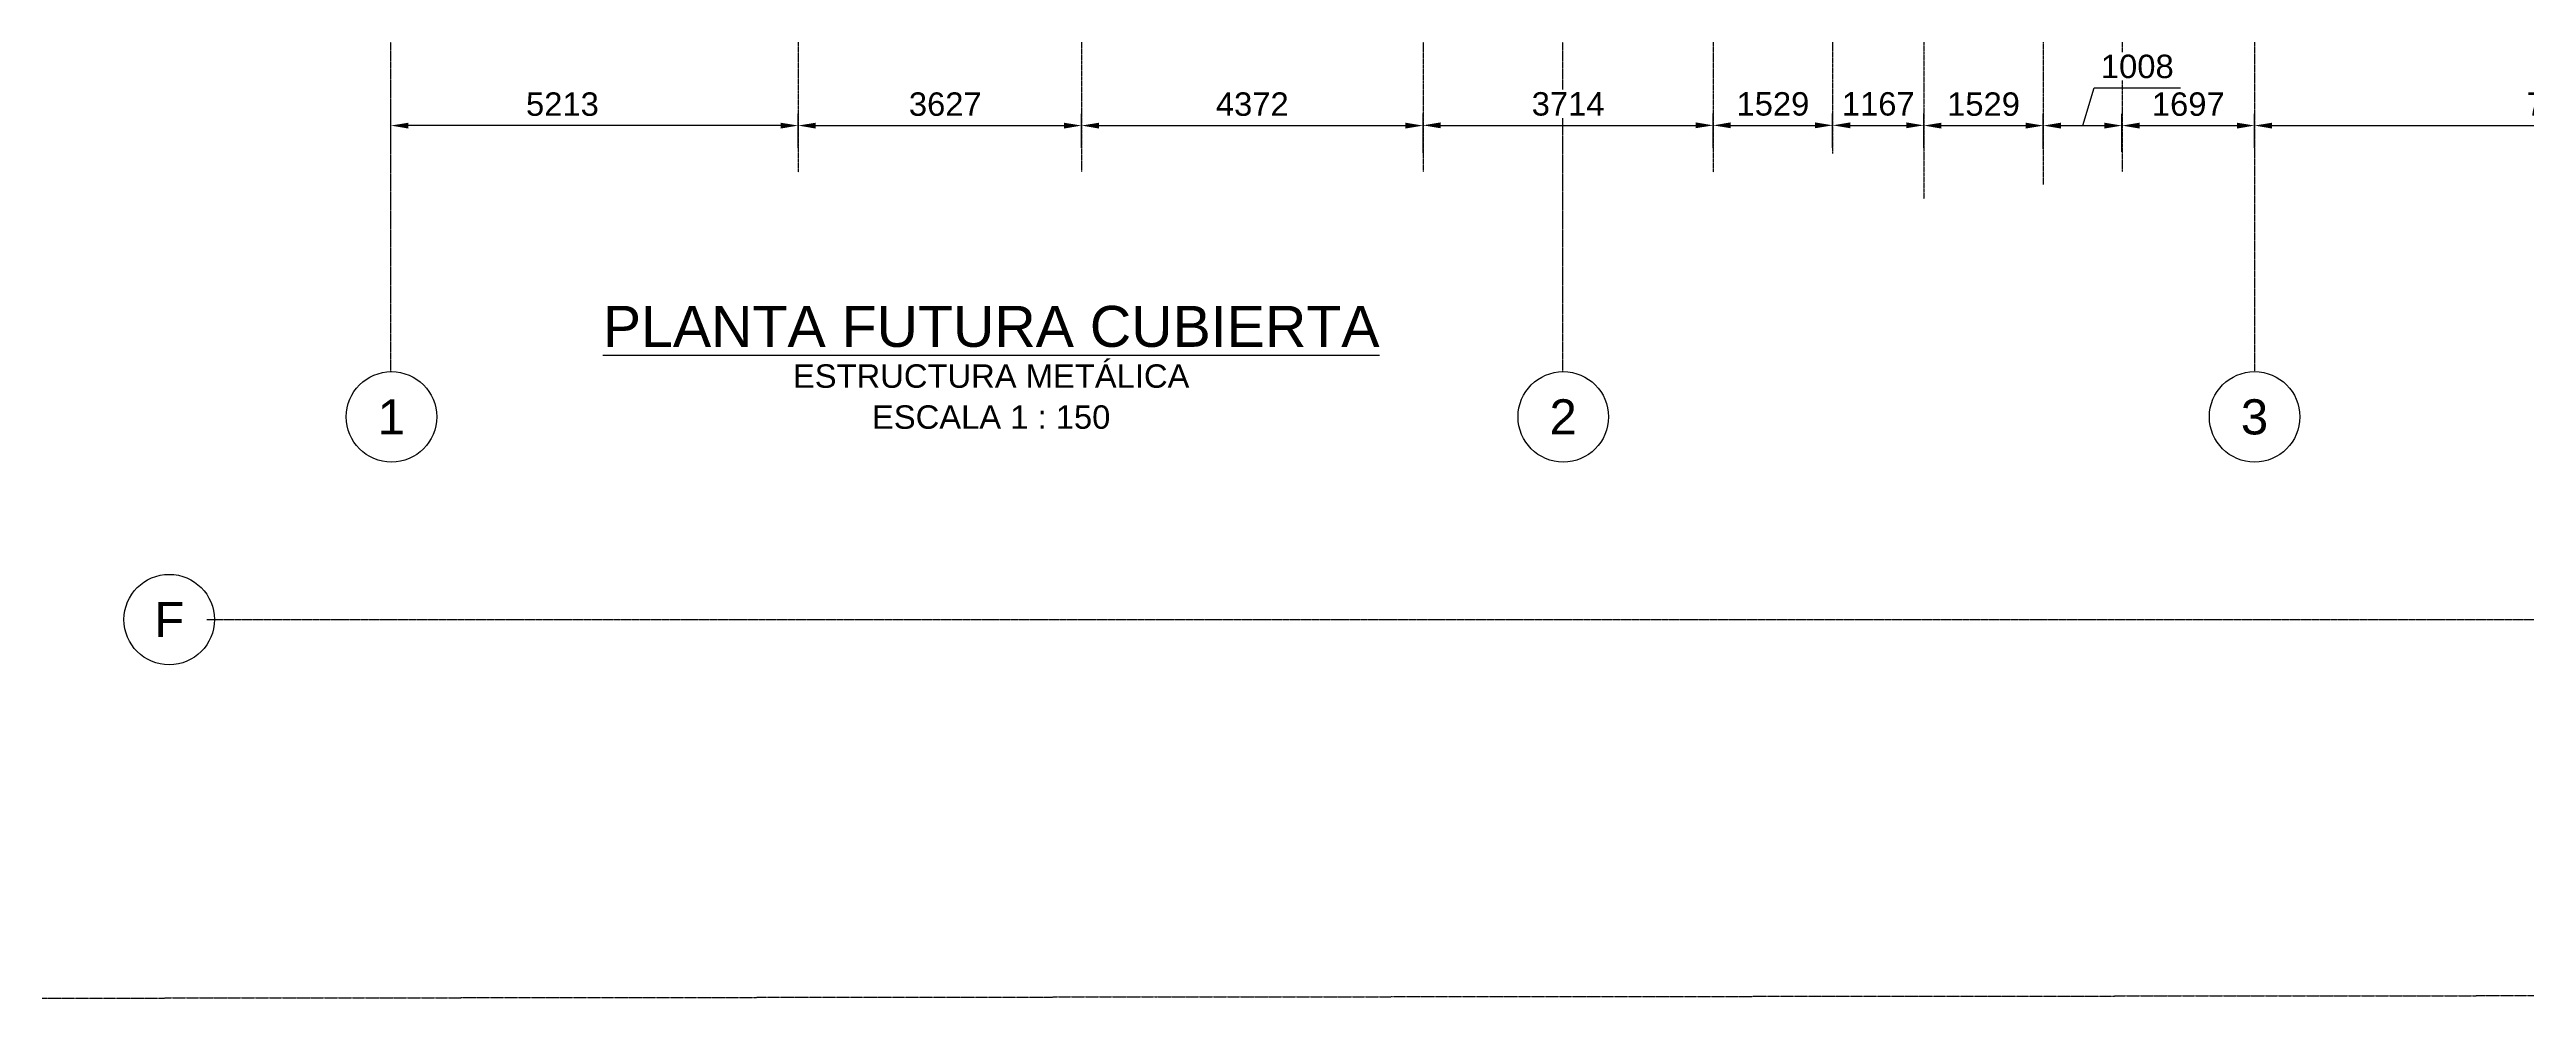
# Model space of a CAD drawing. Header units: millimetres. Extents: x 59135 to 3708801, y -250967 to 196121.
# Drawn here: x 3276008 to 3307716, y -58190 to -45999 of the extents above; entities that cross this region are included whole.
import ezdxf
from ezdxf.enums import TextEntityAlignment as Align

# ---------------------------------------------------------------- set-up
doc = ezdxf.new("R2010")
doc.units = ezdxf.units.MM
doc.header["$LTSCALE"] = 5
doc.header["$PDMODE"] = 3
for name, pattern in [('CENTER2', [1.125, 0.75, -0.125, 0.125, -0.125]), ('DASHDOT', [1, 0.5, -0.25, 0, -0.25]), ('HIDDEN', [0.375, 0.25, -0.125]), ('PHANTOM2', [1.25, 0.625, -0.125, 0.125, -0.125, 0.125, -0.125])]:
    doc.linetypes.add(name, pattern=pattern)
doc.layers.get('Defpoints').update_dxf_attribs({"color": 251})
doc.layers.add('A-LINDERO', color=250, linetype='Continuous', plot=False)
for name, color, linetype in [('EE-5', 7, 'Continuous'), ('EE-COTAS', 1, 'Continuous'), ('EE-EJES', 8, 'DASHDOT'), ('EE-OCULTAS', 252, 'HIDDEN'), ('EE-TEXTO 1', 4, 'Continuous'), ('EE-TEXTO 2', 2, 'Continuous')]:
    doc.layers.add(name, color=color, linetype=linetype)
doc.styles.add('ARIAL EE', font='arial.ttf')
doc.dimstyles.new('EE 1_STANDAR', dxfattribs={"dimtxt": 2, "dimasz": 1.5, "dimexe": 1, "dimexo": 0.5, "dimgap": 0.8, "dimtad": 1, "dimdec": 0, "dimdsep": 46, "dimtxsty": 'ARIAL EE', "dimcen": 0.09, "dimclrd": 256, "dimclre": 256, "dimclrt": 2, "dimadec": 0, "dimazin": 0, "dimtfac": 1, "dimtdec": 0, "dimtofl": 0, "dimtmove": 1, "dimatfit": 2, "dimfxl": 1, "dimtolj": 1, "dimlwd": -1, "dimlwe": -1, "dimarcsym": 1})

# ---------------------------------------------------------------- blocks, each defined once
blk = doc.blocks.new('ITEM_1')
at = {"layer": 'EE-5'}
blk.add_circle((0, 0), 3.86, dxfattribs=at)
at = {"layer": 'EE-TEXTO 1', "style": 'ARIAL EE', "flags": 4}
blk.add_attdef('EJE', text='', height=3, dxfattribs=at).set_placement((0, 0), align=Align.MIDDLE_CENTER)
blk = doc.blocks.new('EJES ARQUITECTONICOS(10-12-2012)')
at = {"layer": 'EE-EJES', "linetype": 'CENTER2', "ltscale": 2.5}
for p, q in [((-8840, -10556), (-8840, 59255)), ((6160, -10556), (6160, 59255)), ((15017, 59255), (15017, -10556)), ((-11196, -13730), (76893, -13730))]:
    blk.add_line(p, q, dxfattribs=at)
at = {"layer": 'EE-COTAS'}
ref = blk.add_blockref('ITEM_1', (-8833, -11134), dxfattribs=dict(at, xscale=150, yscale=150, zscale=150, rotation=180))
ref.add_attrib('EJE', '1', dxfattribs={"layer": 'EE-TEXTO 1', "height": 450, "style": 'ARIAL EE', "flags": 4}).set_placement((-8834, -11134), align=Align.MIDDLE_CENTER)
ref = blk.add_blockref('ITEM_1', (6167, -11134), dxfattribs=dict(at, xscale=150, yscale=150, zscale=150, rotation=180))
ref.add_attrib('EJE', '2', dxfattribs={"layer": 'EE-TEXTO 1', "height": 450, "style": 'ARIAL EE', "flags": 4}).set_placement((6166, -11134), align=Align.MIDDLE_CENTER)
ref = blk.add_blockref('ITEM_1', (15017, -11134), dxfattribs=dict(at, xscale=150, yscale=150, zscale=150, rotation=180))
ref.add_attrib('EJE', '3', dxfattribs={"layer": 'EE-TEXTO 1', "height": 450, "style": 'ARIAL EE', "flags": 4}).set_placement((15016, -11134), align=Align.MIDDLE_CENTER)
ref = blk.add_blockref('ITEM_1', (-11678, -13730), dxfattribs=dict(at, xscale=150, yscale=150, zscale=150, rotation=180))
ref.add_attrib('EJE', 'F', dxfattribs={"layer": 'EE-TEXTO 1', "height": 450, "style": 'ARIAL EE', "flags": 4}).set_placement((-11678, -13730), align=Align.MIDDLE_CENTER)
blk = doc.blocks.new('*D883')
at = {"layer": 'Defpoints', "color": 0, "transparency": 16777216}
for p in [(3289219, -46973), (3285592, -47334), (3289219, -47334)]:
    blk.add_point(p, dxfattribs=at)
at = {"layer": 'EE-COTAS', "transparency": 16777216}
for p, q in [((3285592, -47259), (3285592, -46823)), ((3289219, -47259), (3289219, -46823)), ((3285817, -46973), (3288994, -46973))]:
    blk.add_line(p, q, dxfattribs=at)
for points in [[(3285817, -46936), (3285817, -47011), (3285592, -46973)], [(3288994, -46936), (3288994, -47011), (3289219, -46973)]]:
    blk.add_solid(points, dxfattribs=at)
at = {"layer": 'EE-COTAS', "color": 2, "transparency": 16777216, "insert": (3287475, -46700), "char_height": 300, "attachment_point": 5, "style": 'ARIAL EE', "bg_fill": 3, "box_fill_scale": 1.1, "bg_fill_color": 256, "bg_fill_true_color": 13158600, "bg_fill_transparency": 0}
blk.add_mtext('\\A1;3627', dxfattribs=at)
blk = doc.blocks.new('*D884')
at = {"layer": 'Defpoints', "color": 0, "transparency": 16777216}
for p in [(3293591, -46973), (3289219, -47334), (3293591, -47334)]:
    blk.add_point(p, dxfattribs=at)
at = {"layer": 'EE-COTAS', "transparency": 16777216}
for p, q in [((3289219, -47259), (3289219, -46823)), ((3293591, -47259), (3293591, -46823)), ((3289444, -46973), (3293366, -46973))]:
    blk.add_line(p, q, dxfattribs=at)
for points in [[(3289444, -46936), (3289444, -47011), (3289219, -46973)], [(3293366, -46936), (3293366, -47011), (3293591, -46973)]]:
    blk.add_solid(points, dxfattribs=at)
at = {"layer": 'EE-COTAS', "color": 2, "transparency": 16777216, "insert": (3291405, -46700), "char_height": 300, "attachment_point": 5, "style": 'ARIAL EE', "bg_fill": 3, "box_fill_scale": 1.1, "bg_fill_color": 256, "bg_fill_true_color": 13158600, "bg_fill_transparency": 0}
blk.add_mtext('\\A1;4372', dxfattribs=at)
blk = doc.blocks.new('*D885')
at = {"layer": 'Defpoints', "color": 0, "transparency": 16777216}
for p in [(3297305, -46970), (3293591, -47395), (3297305, -47331)]:
    blk.add_point(p, dxfattribs=at)
at = {"layer": 'EE-COTAS', "transparency": 16777216}
for p, q in [((3293591, -47320), (3293591, -46820)), ((3297305, -47256), (3297305, -46820)), ((3293816, -46970), (3297080, -46970))]:
    blk.add_line(p, q, dxfattribs=at)
for points in [[(3293816, -46932), (3293816, -47007), (3293591, -46970)], [(3297080, -46932), (3297080, -47007), (3297305, -46970)]]:
    blk.add_solid(points, dxfattribs=at)
at = {"layer": 'EE-COTAS', "color": 2, "transparency": 16777216, "insert": (3295448, -46697), "char_height": 300, "attachment_point": 5, "style": 'ARIAL EE', "bg_fill": 3, "box_fill_scale": 1.1, "bg_fill_color": 256, "bg_fill_true_color": 13158600, "bg_fill_transparency": 0}
blk.add_mtext('\\A1;3714', dxfattribs=at)
blk = doc.blocks.new('*D886')
at = {"layer": 'Defpoints', "color": 0, "transparency": 16777216}
for p in [(3298834, -46970), (3297305, -47331), (3298834, -47331)]:
    blk.add_point(p, dxfattribs=at)
at = {"layer": 'EE-COTAS', "transparency": 16777216}
for p, q in [((3297305, -47256), (3297305, -46820)), ((3298834, -47256), (3298834, -46820)), ((3297530, -46970), (3298609, -46970))]:
    blk.add_line(p, q, dxfattribs=at)
for points in [[(3297530, -46932), (3297530, -47007), (3297305, -46970)], [(3298609, -46932), (3298609, -47007), (3298834, -46970)]]:
    blk.add_solid(points, dxfattribs=at)
at = {"layer": 'EE-COTAS', "color": 2, "transparency": 16777216, "insert": (3298070, -46697), "char_height": 300, "attachment_point": 5, "style": 'ARIAL EE', "bg_fill": 3, "box_fill_scale": 1.1, "bg_fill_color": 256, "bg_fill_true_color": 13158600, "bg_fill_transparency": 0}
blk.add_mtext('\\A1;1529', dxfattribs=at)
blk = doc.blocks.new('*D887')
at = {"layer": 'Defpoints', "color": 0, "transparency": 16777216}
for p in [(3298834, -47331), (3300001, -47331)]:
    blk.add_point(p, dxfattribs=at)
at = {"layer": 'EE-COTAS', "transparency": 16777216}
for p, q in [((3298834, -47256), (3298834, -46820)), ((3300001, -47256), (3300001, -46820)), ((3299059, -46970), (3299776, -46970))]:
    blk.add_line(p, q, dxfattribs=at)
for points in [[(3299059, -46932), (3299059, -47007), (3298834, -46970)], [(3299776, -46932), (3299776, -47007), (3300001, -46970)]]:
    blk.add_solid(points, dxfattribs=at)
at = {"layer": 'EE-COTAS', "color": 2, "transparency": 16777216, "insert": (3299418, -46697), "char_height": 300, "attachment_point": 5, "style": 'ARIAL EE', "bg_fill": 3, "box_fill_scale": 1.1, "bg_fill_color": 256, "bg_fill_true_color": 13158600, "bg_fill_transparency": 0}
blk.add_mtext('\\A1;1167', dxfattribs=at)
at = {"layer": 'Defpoints', "color": 0, "transparency": 16777216}
blk.add_point((3300001, -46970), dxfattribs=at)
blk = doc.blocks.new('*D888')
at = {"layer": 'Defpoints', "color": 0, "transparency": 16777216}
for p in [(3301531, -46973), (3300001, -47334), (3301531, -47345)]:
    blk.add_point(p, dxfattribs=at)
at = {"layer": 'EE-COTAS', "transparency": 16777216}
for p, q in [((3300001, -47259), (3300001, -46823)), ((3301531, -47270), (3301531, -46823)), ((3300226, -46973), (3301306, -46973))]:
    blk.add_line(p, q, dxfattribs=at)
for points in [[(3300226, -46936), (3300226, -47011), (3300001, -46973)], [(3301306, -46936), (3301306, -47011), (3301531, -46973)]]:
    blk.add_solid(points, dxfattribs=at)
at = {"layer": 'EE-COTAS', "color": 2, "transparency": 16777216, "insert": (3300766, -46700), "char_height": 300, "attachment_point": 5, "style": 'ARIAL EE', "bg_fill": 3, "box_fill_scale": 1.1, "bg_fill_color": 256, "bg_fill_true_color": 13158600, "bg_fill_transparency": 0}
blk.add_mtext('\\A1;1529', dxfattribs=at)
blk = doc.blocks.new('*D889')
at = {"layer": 'Defpoints', "color": 0, "transparency": 16777216}
for p in [(3302538, -46973), (3301531, -47334), (3302538, -47383)]:
    blk.add_point(p, dxfattribs=at)
at = {"layer": 'EE-COTAS', "transparency": 16777216}
for p, q in [((3302035, -46973), (3302180, -46490)), ((3302180, -46490), (3303288, -46490)), ((3301531, -47259), (3301531, -46823)), ((3302538, -47308), (3302538, -46823)), ((3301756, -46973), (3302313, -46973))]:
    blk.add_line(p, q, dxfattribs=at)
for points in [[(3301756, -46936), (3301756, -47011), (3301531, -46973)], [(3302313, -46936), (3302313, -47011), (3302538, -46973)]]:
    blk.add_solid(points, dxfattribs=at)
at = {"layer": 'EE-COTAS', "color": 2, "transparency": 16777216, "insert": (3302734, -46217), "char_height": 300, "attachment_point": 5, "style": 'ARIAL EE', "bg_fill": 3, "box_fill_scale": 1.1, "bg_fill_color": 256, "bg_fill_true_color": 13158600, "bg_fill_transparency": 0}
blk.add_mtext('\\A1;1008', dxfattribs=at)
blk = doc.blocks.new('*D890')
at = {"layer": 'Defpoints', "color": 0, "transparency": 16777216}
for p in [(3304235, -46973), (3302538, -47334), (3304235, -47334)]:
    blk.add_point(p, dxfattribs=at)
at = {"layer": 'EE-COTAS', "transparency": 16777216}
for p, q in [((3302538, -47259), (3302538, -46823)), ((3304235, -47259), (3304235, -46823)), ((3302763, -46973), (3304010, -46973))]:
    blk.add_line(p, q, dxfattribs=at)
for points in [[(3302763, -46936), (3302763, -47011), (3302538, -46973)], [(3304010, -46936), (3304010, -47011), (3304235, -46973)]]:
    blk.add_solid(points, dxfattribs=at)
at = {"layer": 'EE-COTAS', "color": 2, "transparency": 16777216, "insert": (3303387, -46700), "char_height": 300, "attachment_point": 5, "style": 'ARIAL EE', "bg_fill": 3, "box_fill_scale": 1.1, "bg_fill_color": 256, "bg_fill_true_color": 13158600, "bg_fill_transparency": 0}
blk.add_mtext('\\A1;1697', dxfattribs=at)
blk = doc.blocks.new('*D891')
at = {"layer": 'Defpoints', "color": 0, "transparency": 16777216}
for p in [(3312130, -46973), (3304235, -47334), (3312130, -47360)]:
    blk.add_point(p, dxfattribs=at)
at = {"layer": 'EE-COTAS', "transparency": 16777216}
for p, q in [((3304235, -47259), (3304235, -46823)), ((3312130, -47285), (3312130, -46823)), ((3304460, -46973), (3311905, -46973))]:
    blk.add_line(p, q, dxfattribs=at)
for points in [[(3304460, -46936), (3304460, -47011), (3304235, -46973)], [(3311905, -46936), (3311905, -47011), (3312130, -46973)]]:
    blk.add_solid(points, dxfattribs=at)
at = {"layer": 'EE-COTAS', "color": 2, "transparency": 16777216, "insert": (3308183, -46700), "char_height": 300, "attachment_point": 5, "style": 'ARIAL EE', "bg_fill": 3, "box_fill_scale": 1.1, "bg_fill_color": 256, "bg_fill_true_color": 13158600, "bg_fill_transparency": 0}
blk.add_mtext('\\A1;7895', dxfattribs=at)
blk = doc.blocks.new('*D902')
at = {"layer": 'Defpoints', "color": 0, "transparency": 16777216}
for p in [(3280378, -46973), (3280378, -47259), (3285592, -47259)]:
    blk.add_point(p, dxfattribs=at)
at = {"layer": 'EE-COTAS', "transparency": 16777216}
for p, q in [((3280378, -47184), (3280378, -46823)), ((3285592, -47184), (3285592, -46823)), ((3285367, -46973), (3280603, -46973))]:
    blk.add_line(p, q, dxfattribs=at)
for points in [[(3280603, -46936), (3280603, -47011), (3280378, -46973)], [(3285367, -46936), (3285367, -47011), (3285592, -46973)]]:
    blk.add_solid(points, dxfattribs=at)
at = {"layer": 'EE-COTAS', "color": 2, "transparency": 16777216, "insert": (3282574, -46700), "char_height": 300, "attachment_point": 5, "style": 'ARIAL EE'}
blk.add_mtext('\\A1;5213', dxfattribs=at)
blk = doc.blocks.new('TÍTULO')
at = {"layer": 'EE-TEXTO 1', "style": 'ARIAL EE'}
blk.add_attdef('%%UTÍTULO', text='', height=3.5, dxfattribs=at).set_placement((0, 0), align=Align.MIDDLE_CENTER)
at = {"layer": 'EE-TEXTO 2', "style": 'ARIAL EE'}
for tag, p in [('SUBTÍTULO', (0, -4.24)), ('ESCALA', (0, -7.74))]:
    blk.add_attdef(tag, text='', height=2, dxfattribs=at).set_placement(p, align=Align.MIDDLE_CENTER)

msp = doc.modelspace()

# ---------------------------------------------------------------- linework, layer by layer
at = {"layer": 'A-LINDERO', "linetype": 'PHANTOM2', "ltscale": 2}
msp.add_lwpolyline([(3324735.6, 20154.2), (3320597.5, 16650.7), (3316459.4, 13147.2), (3309820.6, 10963.4), (3303181.8, 8779.5), (3296006.7, 10301.9), (3289707.8, 9359.9), (3283409, 8417.9), (3278033.5, 5257.8), (3267606, -3907.3), (3261576, -11668.5), (3255546.1, -19429.7), (3248475.3, -31523.6), (3245515.8, -39819.7), (3242556.2, -48115.8), (3237898, -58190.2), (3290186.5, -58131.3), (3335189, -58089.8)], dxfattribs=at)
at = {"layer": 'EE-OCULTAS'}
for p, q in [((3302538.4, -25826.4), (3302538.4, -47566.1)), ((3293590.5, -29267.3), (3293590.5, -47566.1)), ((3289218.6, -29771.6), (3289218.6, -47566.1)), ((3298834.2, -34039.5), (3298834.2, -47331.3)), ((3301530.7, -35568.8), (3301530.7, -47725.9)), ((3285591.8, -36661), (3285591.8, -47568)), ((3297304.9, -36736), (3297304.9, -47569.2)), ((3300001.4, -38265.3), (3300001.4, -47911.2))]:
    msp.add_line(p, q, dxfattribs=at)

# ---------------------------------------------------------------- block references
at = {"layer": 'EE-EJES'}
msp.add_blockref('EJES ARQUITECTONICOS(10-12-2012)', (3289218.6, -39569.3), dxfattribs=at)
at = {"layer": 'EE-TEXTO 1', "xscale": 150, "yscale": 150, "zscale": 150}
msp.add_blockref('TÍTULO', (3288062.5, -49544.7), dxfattribs=at).add_auto_attribs({'%%UTÍTULO': '%%UPLANTA FUTURA CUBIERTA', 'SUBTÍTULO': 'ESTRUCTURA METÁLICA', 'ESCALA': 'ESCALA 1 : 150'})

# ---------------------------------------------------------------- next in the draw order: dimensions: what is measured, and where the dimension line sits
at = {"layer": 'EE-COTAS'}
dim = msp.add_linear_dim(base=(3289218.6, -46973.3), p1=(3285591.8, -47333.9), p2=(3289218.6, -47333.9), dimstyle='EE 1_STANDAR', override={"dimfxl": 0.0015, "dimtfill": 1}, dxfattribs=at)
dim.commit()
dim.dimension.update_dxf_attribs({"geometry": '*D883', "text_midpoint": (3287474.7, -46973.3), "dimtype": 160})

# ---------------------------------------------------------------- next in the draw order: dimensions: what is measured, and where the dimension line sits
dim = msp.add_linear_dim(base=(3280378.4, -46973.3), p1=(3285591.8, -47258.9), p2=(3280378.4, -47258.9), dimstyle='EE 1_STANDAR', dxfattribs=at)
dim.commit()
dim.dimension.update_dxf_attribs({"geometry": '*D902', "text_midpoint": (3282573.9, -46973.3), "dimtype": 160})
dim = msp.add_linear_dim(base=(3293590.5, -46973.3), p1=(3289218.6, -47333.9), p2=(3293590.5, -47333.9), dimstyle='EE 1_STANDAR', override={"dimfxl": 0.0015, "dimtfill": 1}, dxfattribs=at)
dim.commit()
dim.dimension.update_dxf_attribs({"geometry": '*D884', "text_midpoint": (3291404.5, -46700)})

# ---------------------------------------------------------------- next in the draw order: dimensions: what is measured, and where the dimension line sits
dim = msp.add_linear_dim(base=(3297304.9, -46970), p1=(3293590.5, -47394.5), p2=(3297304.9, -47330.6), dimstyle='EE 1_STANDAR', override={"dimfxl": 0.0015, "dimtfill": 1}, dxfattribs=at)
dim.commit()
dim.dimension.update_dxf_attribs({"geometry": '*D885', "text_midpoint": (3295447.7, -46696.7)})

# ---------------------------------------------------------------- next in the draw order: dimensions: what is measured, and where the dimension line sits
dim = msp.add_linear_dim(base=(3298834.2, -46970), p1=(3297304.9, -47330.6), p2=(3298834.2, -47331.3), dimstyle='EE 1_STANDAR', override={"dimfxl": 0.0015, "dimtfill": 1}, dxfattribs=at)
dim.commit()
dim.dimension.update_dxf_attribs({"geometry": '*D886', "text_midpoint": (3298069.5, -46696.8)})

# ---------------------------------------------------------------- next in the draw order: dimensions: what is measured, and where the dimension line sits
dim = msp.add_linear_dim(base=(3300001.4, -46970), p1=(3298834.2, -47331.3), p2=(3300001.4, -47330.6), dimstyle='EE 1_STANDAR', override={"dimfxl": 0.0015, "dimtfill": 1}, dxfattribs=at)
dim.commit()
dim.dimension.update_dxf_attribs({"geometry": '*D887', "text_midpoint": (3299417.8, -46696.8)})

# ---------------------------------------------------------------- next in the draw order: dimensions: what is measured, and where the dimension line sits
dim = msp.add_linear_dim(base=(3301530.7, -46973.3), p1=(3300001.4, -47333.9), p2=(3301530.7, -47345.2), dimstyle='EE 1_STANDAR', override={"dimfxl": 0.0015, "dimtfill": 1}, dxfattribs=at)
dim.commit()
dim.dimension.update_dxf_attribs({"geometry": '*D888', "text_midpoint": (3300766, -46700.1)})

# ---------------------------------------------------------------- next in the draw order: dimensions: what is measured, and where the dimension line sits
dim = msp.add_linear_dim(base=(3302538.4, -46973.3), p1=(3301530.7, -47333.9), p2=(3302538.4, -47383.2), dimstyle='EE 1_STANDAR', override={"dimfxl": 0.0015, "dimtfill": 1}, dxfattribs=at)
dim.commit()
dim.dimension.update_dxf_attribs({"geometry": '*D889', "text_midpoint": (3302299.5, -46216.9)})

# ---------------------------------------------------------------- next in the draw order: dimensions: what is measured, and where the dimension line sits
dim = msp.add_linear_dim(base=(3304235.2, -46973.3), p1=(3302538.4, -47333.9), p2=(3304235.2, -47333.9), dimstyle='EE 1_STANDAR', override={"dimfxl": 0.0015, "dimtfill": 1}, dxfattribs=at)
dim.commit()
dim.dimension.update_dxf_attribs({"geometry": '*D890', "text_midpoint": (3303386.8, -46700.1)})

# ---------------------------------------------------------------- next in the draw order: dimensions: what is measured, and where the dimension line sits
dim = msp.add_linear_dim(base=(3312130.4, -46973.3), p1=(3304235.2, -47333.9), p2=(3312130.4, -47359.8), dimstyle='EE 1_STANDAR', override={"dimfxl": 0.0015, "dimtfill": 1}, dxfattribs=at)
dim.commit()
dim.dimension.update_dxf_attribs({"geometry": '*D891', "text_midpoint": (3308182.8, -46700.1)})

doc.saveas('drawing.dxf')
